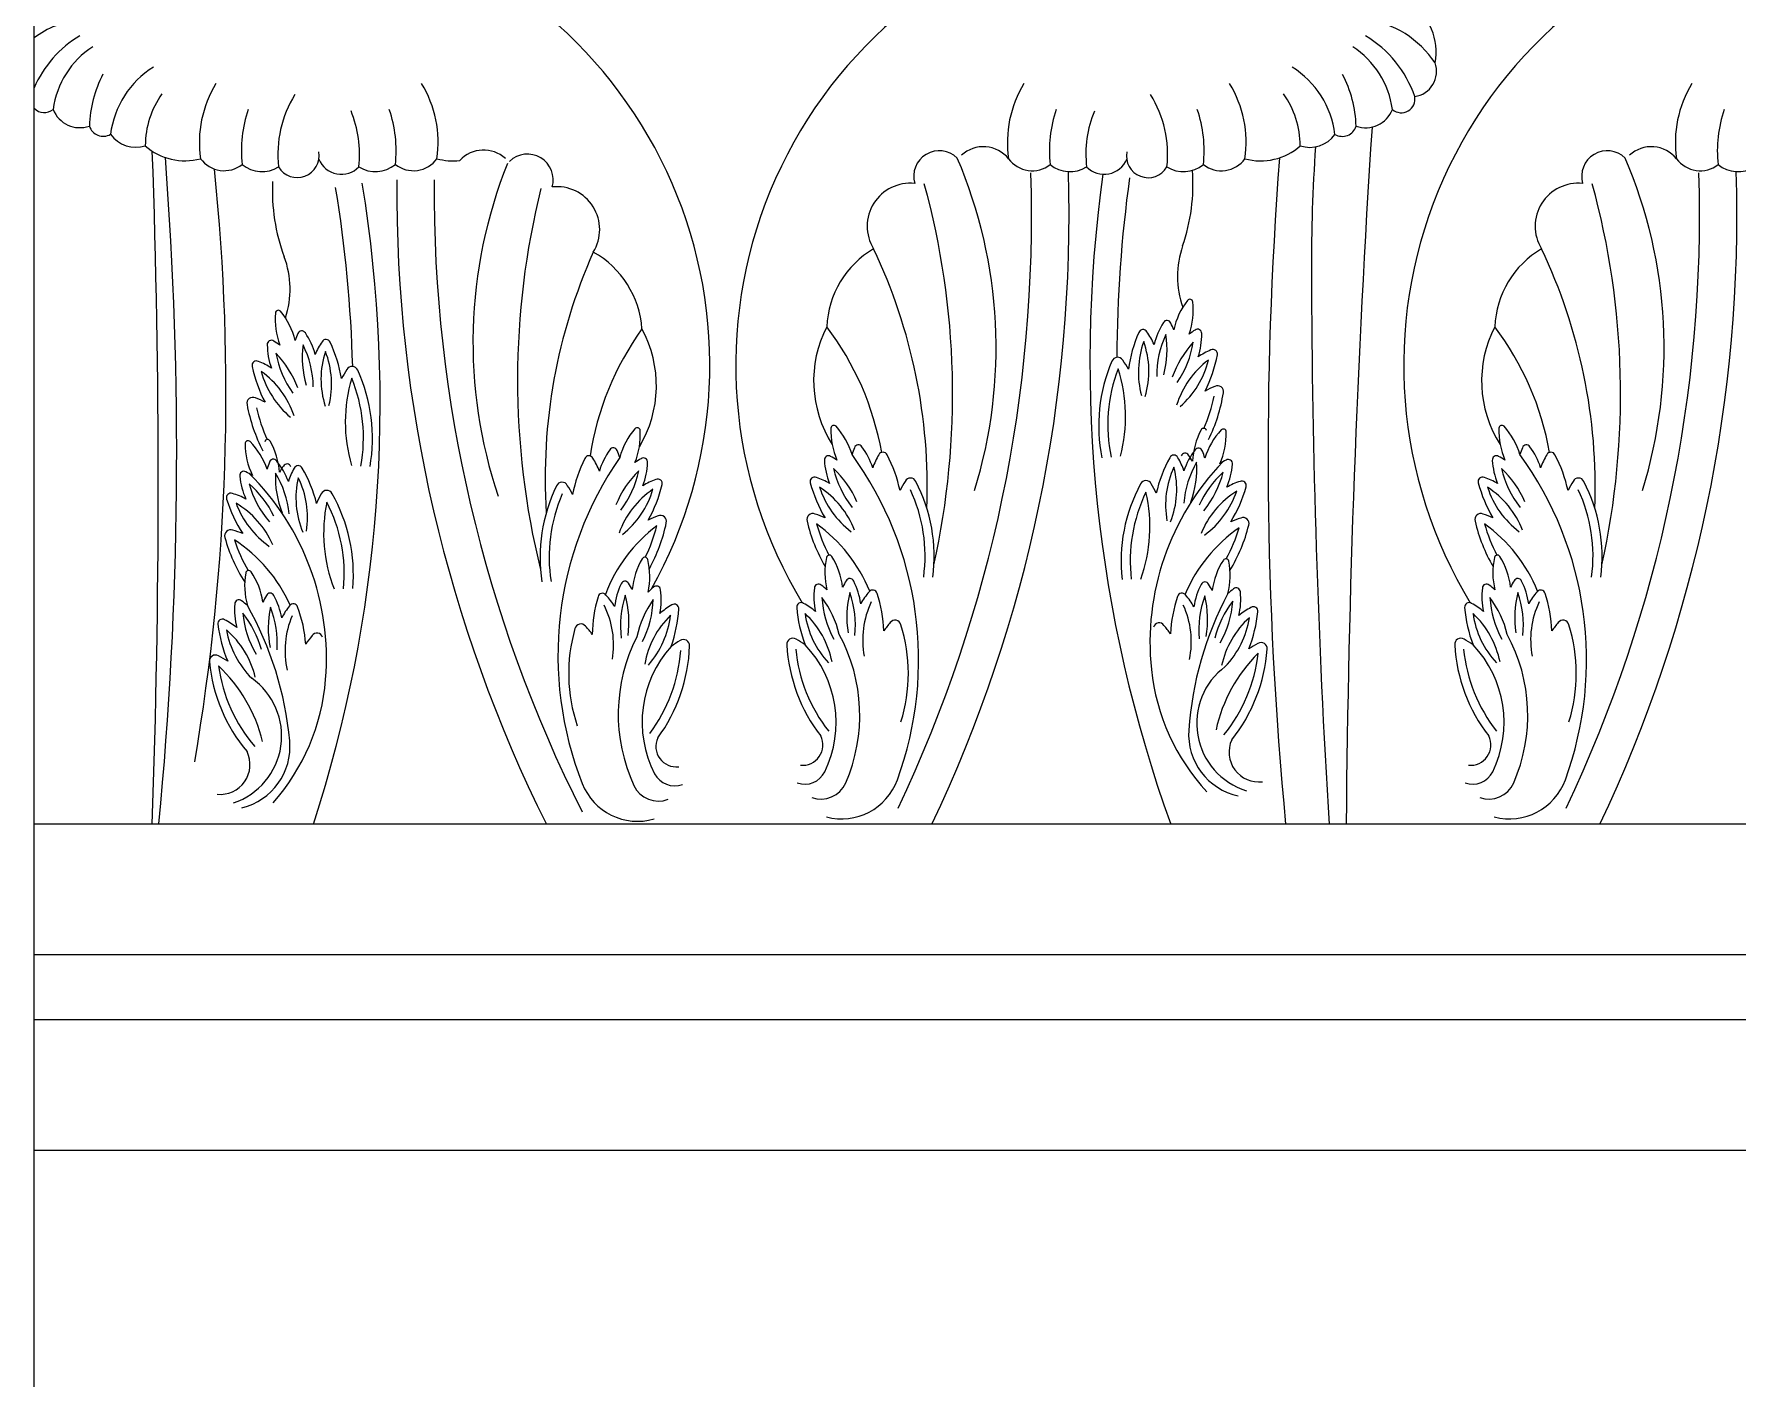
# Model space of a CAD drawing. Header units: millimetres. Extents: x 1155 to 2227, y 540 to 1342.
# Drawn here: x 1344.77 to 1357.83, y 1125.05 to 1135.35 of the extents above; entities that cross this region are included whole.
import ezdxf

# ---------------------------------------------------------------- set-up
doc = ezdxf.new("R2010")
doc.units = ezdxf.units.MM

msp = doc.modelspace()

# ---------------------------------------------------------------- linework, layer by layer
at = {"color": 0}
for p, q in [((1344.7705, 1077.80549), (1344.7705, 1143.30549)), ((1361.7705, 1129.29684), (1344.7705, 1129.29684)), ((1361.7705, 1128.29684), (1344.7705, 1128.29684)), ((1361.7705, 1127.79684), (1344.7705, 1127.79684)), ((1360.7705, 1126.79684), (1344.7705, 1126.79684))]:
    msp.add_line(p, q, dxfattribs=at)
for centre, radius, start, end in [((1346.44838, 1132.81271), 3.50253, 330.719408, 76.143498), ((1353.65205, 1132.81369), 3.50253, 103.872133, 211.314731), ((1358.77256, 1132.81369), 3.50253, 103.872133, 211.314731), ((1355.0786, 1135.21507), 0.43999, 348.837734, 57.468822), ((1345.22653, 1134.70626), 0.76543, 97.857888, 126.568509), ((1354.87317, 1134.70564), 0.76543, 33.66095, 82.134642), ((1345.56497, 1134.59382), 0.86593, 120.776575, 156.558801), ((1354.53472, 1134.59323), 0.86593, 18.800476, 59.215955), ((1345.58523, 1134.68574), 0.67467, 122.725578, 172.478879), ((1354.51448, 1134.68516), 0.67467, 7.513651, 57.266952), ((1346.06345, 1134.49464), 0.71238, 122.052832, 172.874457), ((1354.03623, 1134.49412), 0.71238, 7.118073, 57.939698), ((1355.32769, 1135.06441), 0.19396, 277.930652, 19.733093), ((1346.104, 1134.61979), 0.90971, 152.289906, 178.33493), ((1346.90202, 1134.52112), 0.86437, 148.583109, 188.315462), ((1347.00357, 1134.52112), 0.86437, 351.677068, 31.409422), ((1353.09611, 1134.52072), 0.86437, 148.583109, 188.315462), ((1353.19766, 1134.52071), 0.86437, 351.677068, 31.409422), ((1353.99569, 1134.61928), 0.90971, 1.6576, 27.702624), ((1358.21662, 1134.52072), 0.86437, 148.583109, 188.315462), ((1346.31024, 1134.493), 0.6874, 144.461219, 179.785876), ((1347.50412, 1134.42999), 0.86472, 148.081451, 186.421424), ((1352.59555, 1134.42966), 0.86472, 353.571106, 31.911079), ((1353.78944, 1134.49252), 0.6874, 0.206654, 35.531311), ((1355.25157, 1134.85283), 0.10471, 229.352041, 10.714685), ((1344.84816, 1134.85351), 0.10471, 222.131814, 310.640489), ((1345.12166, 1134.85415), 0.22037, 201.313065, 289.35148), ((1347.32772, 1134.45808), 0.9682, 161.005094, 186.310783), ((1346.40146, 1134.43006), 0.86472, 353.571106, 22.555404), ((1346.57786, 1134.45813), 0.9682, 353.681748, 18.987436), ((1353.52181, 1134.45768), 0.9682, 161.005094, 186.310783), ((1353.69821, 1134.42959), 0.86472, 157.437126, 186.421424), ((1352.77195, 1134.45772), 0.9682, 353.681748, 18.987436), ((1354.97807, 1134.85351), 0.22037, 250.64105, 338.679466), ((1358.64231, 1134.45768), 0.9682, 161.005094, 186.310783), ((1345.30036, 1134.67796), 0.11034, 196.715073, 300.620151), ((1345.54882, 1134.71932), 0.23567, 215.337824, 288.306567), ((1354.55089, 1134.71873), 0.23567, 251.685963, 324.654706), ((1354.79934, 1134.67734), 0.11034, 239.372379, 343.277458), ((1449.21311, 1128.47342), 94.38755, 176.2548623, 179.5003368), ((1345.92587, 1134.83404), 0.4543, 228.162006, 285.428804), ((1273.56543, 1131.88774), 72.15709, 357.9425114, 2.0382012), ((1316.28964, 1132.13805), 29.57412, 354.491109, 4.396039), ((1346.22752, 1134.52767), 0.22358, 216.044479, 308.069224), ((1346.78871, 1134.41797), 0.16695, 210.482511, 10.639893), ((1347.67808, 1134.52758), 0.22358, 231.923306, 323.948051), ((1347.97976, 1134.83391), 0.4543, 254.563726, 276.805607), ((1348.21568, 1134.2142), 0.24816, 47.485274, 137.20075), ((1348.55312, 1134.23433), 0.19672, 343.909503, 134.189151), ((1351.71024, 1134.26007), 0.19672, 45.803379, 196.083027), ((1348.45812, 1132.9485), 3.68744, 342.742766, 23.199498), ((1352.04768, 1134.23989), 0.24816, 38.893736, 132.507256), ((1352.42161, 1134.52727), 0.22358, 216.044479, 308.069224), ((1353.31096, 1134.41755), 0.16695, 169.352637, 329.510019), ((1353.87217, 1134.52717), 0.22358, 231.923306, 323.948051), ((1354.17385, 1134.8335), 0.4543, 254.563726, 311.830525), ((1383.80406, 1132.11958), 29.57412, 175.572268, 185.477536), ((1368.25561, 1133.56606), 13.69335, 176.144135, 180.157895), ((1356.83075, 1134.26007), 0.19672, 45.803379, 196.083027), ((1353.57862, 1132.9485), 3.68744, 342.742766, 23.199498), ((1357.16818, 1134.23989), 0.24816, 38.893736, 132.507256), ((1357.54211, 1134.52727), 0.22358, 216.044479, 308.069224), ((1329.48096, 1132.60072), 16.76067, 350.293361, 5.876246), ((1346.51796, 1134.53794), 0.24079, 230.680474, 301.795727), ((1347.12649, 1134.46463), 0.18785, 202.380377, 315.616994), ((1347.38764, 1134.53788), 0.24079, 238.196804, 309.312056), ((1351.82257, 1132.98891), 3.68744, 158.176731, 198.633462), ((1341.81001, 1133.96478), 10.60765, 334.62864, 1.747899), ((1341.81001, 1133.96478), 10.89432, 334.62864, 1.747899), ((1352.71205, 1134.53753), 0.24079, 230.680474, 301.795727), ((1352.97319, 1134.46425), 0.18785, 224.375536, 337.612153), ((1363.29515, 1132.83884), 10.43086, 172.077132, 199.85191), ((1353.58173, 1134.53748), 0.24079, 238.196804, 309.312056), ((1352.20494, 1134.20064), 1.44966, 340.938395, 4.198587), ((1346.93052, 1133.96478), 10.60765, 334.62864, 1.747899), ((1346.93052, 1133.96478), 10.89432, 334.62864, 1.747899), ((1357.83255, 1134.53753), 0.24079, 230.680474, 301.795727), ((1348.04675, 1134.1507), 1.44966, 177.177641, 200.437833), ((1336.99245, 1132.52294), 10.43086, 341.985157, 9.299096), ((1336.99245, 1132.52294), 10.22434, 1.573494, 9.299096), ((1358.44435, 1134.16457), 10.89432, 179.62833, 206.538839), ((1358.44435, 1134.16457), 10.60765, 179.62833, 206.747588), ((1354.55249, 1132.70071), 6.07603, 166.021809, 193.830123), ((1348.77768, 1133.85291), 0.32882, 328.278671, 96.205767), ((1351.48563, 1133.87868), 0.32882, 83.786763, 211.71386), ((1345.7359, 1132.59482), 6.07603, 347.546106, 15.354419), ((1363.29515, 1132.83884), 10.22434, 172.077132, 179.802735), ((1356.60614, 1133.87868), 0.32882, 83.786763, 211.71386), ((1350.85641, 1132.59482), 6.07603, 347.546106, 15.354419), ((1346.02302, 1133.39656), 0.71002, 341.885623, 20.437833), ((1352.93373, 1131.94907), 4.24526, 155.937232, 183.588274), ((1348.69977, 1133.04085), 0.73241, 3.94843, 60.772691), ((1351.57877, 1133.07543), 0.73241, 120.603537, 177.427798), ((1347.37225, 1131.88227), 4.24526, 357.787954, 25.438997), ((1354.2462, 1133.49532), 0.71002, 160.938395, 199.490605), ((1356.69928, 1133.07543), 0.73241, 120.603537, 177.427798), ((1352.49276, 1131.88227), 4.24526, 357.787954, 25.438997), ((1426.71913, 1133.72718), 72.15709, 180.1578953, 183.5203232), ((1346.64298, 1133.2122), 0.02281, 106.992422, 174.227667), ((1346.64317, 1133.21225), 0.02281, 40.256542, 107.491788), ((1346.22292, 1132.86915), 0.56533, 13.810436, 39.270368), ((1354.05902, 1132.96327), 0.56533, 142.10586, 167.565792), ((1353.63065, 1133.29618), 0.02281, 73.884441, 141.119686), ((1353.09141, 1133.23827), 0.56533, 340.702455, 6.162387), ((1353.63084, 1133.29612), 0.02281, 7.148561, 74.383807), ((1347.18365, 1133.16732), 0.56533, 175.213842, 200.673773), ((1351.24523, 1131.78149), 2.23809, 144.180656, 171.328305), ((1348.63508, 1132.65727), 0.90607, 328.849147, 28.620901), ((1351.65265, 1132.69351), 0.90607, 152.755327, 212.527082), ((1349.06429, 1131.75529), 2.23809, 10.047923, 37.195572), ((1353.87852, 1132.84907), 0.53677, 147.171947, 166.658858), ((1353.45505, 1133.12512), 0.03136, 21.494651, 151.557605), ((1353.07705, 1132.92656), 0.45817, 20.230402, 27.288401), ((1353.69023, 1133.05828), 0.03136, 356.710642, 126.773596), ((1356.77316, 1132.69351), 0.90607, 152.755327, 212.527082), ((1354.1848, 1131.75529), 2.23809, 10.047923, 37.195572), ((1346.58932, 1132.973), 0.03136, 54.602633, 184.665587), ((1347.09483, 1132.97307), 0.53677, 180.279928, 199.76684), ((1346.38116, 1132.6002), 0.45817, 53.338383, 60.396383), ((1347.20549, 1132.85604), 0.45817, 154.087827, 161.145826), ((1346.82283, 1133.04547), 0.03136, 29.818623, 159.881577), ((1347.58183, 1132.87464), 0.75554, 172.774338, 196.434653), ((1346.16382, 1132.63565), 0.74727, 1.038559, 26.550586), ((1346.40611, 1132.75932), 0.53677, 14.71737, 34.204281), ((1347.38923, 1132.70978), 0.49982, 145.377383, 158.164433), ((1347.0079, 1132.97727), 0.03421, 21.108179, 151.171133), ((1346.08888, 1132.54053), 1.05163, 9.31702, 25.278002), ((1354.20092, 1132.63796), 1.05163, 156.098227, 172.059209), ((1353.92501, 1132.76039), 0.68897, 160.144187, 195.111926), ((1353.27168, 1133.0525), 0.03421, 30.205095, 160.268049), ((1352.64305, 1132.76758), 0.67331, 343.368614, 19.687091), ((1352.89688, 1132.77593), 0.49982, 23.211795, 35.998845), ((1354.12371, 1132.73125), 0.74727, 154.825642, 180.337669), ((1352.70037, 1132.93611), 0.75554, 344.941576, 8.601891), ((1354.22389, 1132.46595), 0.77193, 137.281648, 160.688561), ((1352.91368, 1133.10772), 0.7524, 325.544636, 350.969297), ((1353.90729, 1132.6906), 0.45817, 120.979846, 128.037845), ((1353.18487, 1133.04621), 0.53677, 341.609389, 1.0963), ((1346.47539, 1132.812), 0.03421, 63.313076, 193.37603), ((1346.31251, 1132.37562), 0.49982, 56.319776, 69.106826), ((1346.07005, 1132.36802), 0.77193, 20.687667, 44.094581), ((1347.36446, 1133.04107), 0.7524, 190.406932, 215.831593), ((1347.64319, 1132.70753), 0.67331, 161.689137, 198.007615), ((1346.36177, 1132.66956), 0.68897, 346.264303, 21.232042), ((1354.17782, 1132.35123), 1.24608, 156.697529, 191.454661), ((1353.07632, 1132.82876), 0.04562, 30.205095, 160.268049), ((1352.57659, 1132.46), 0.66642, 29.01497, 35.998845), ((1354.18604, 1132.30431), 0.6872, 126.953808, 162.900287), ((1353.093, 1133.02169), 0.70041, 311.423814, 346.102416), ((1353.98131, 1132.46772), 0.49982, 112.269402, 125.056452), ((1352.80548, 1133.08676), 1.05396, 333.460495, 349.403797), ((1353.808, 1132.90007), 0.03421, 348.000198, 118.063152), ((1347.47314, 1133.02272), 1.05396, 191.972431, 207.915733), ((1347.18726, 1132.95076), 0.70041, 195.273813, 229.952415), ((1346.11177, 1132.20733), 0.6872, 18.475941, 54.422421), ((1347.71701, 1132.40164), 0.66642, 145.377383, 152.361258), ((1348.32963, 1132.3773), 1.17348, 163.306027, 196.381033), ((1347.20857, 1132.75828), 0.04562, 21.108179, 151.171133), ((1346.09313, 1132.25862), 1.20222, 349.577502, 22.278449), ((1346.11886, 1132.25444), 1.24608, 349.921567, 24.6787), ((1354.20344, 1132.35603), 1.20222, 159.09778, 191.798727), ((1351.96474, 1132.42096), 1.17348, 344.995195, 18.070202), ((1346.4474, 1132.52205), 0.04562, 63.313076, 193.37603), ((1352.63335, 1132.81527), 1.20715, 336.299282, 348.554398), ((1354.07404, 1132.03441), 0.66642, 112.269402, 119.253277), ((1352.65277, 1132.79674), 1.25016, 333.783075, 351.009886), ((1353.84295, 1132.61087), 0.04562, 348.000198, 118.063152), ((1347.63277, 1132.73645), 1.25016, 190.366342, 207.593153), ((1346.23022, 1131.9402), 0.66642, 62.122951, 69.106826), ((1347.65174, 1132.75543), 1.20715, 192.82183, 205.076946), ((1349.80592, 1131.95895), 0.56533, 139.3517, 164.811632), ((1348.85264, 1132.28013), 0.56533, 337.948295, 3.408227), ((1349.39404, 1132.31206), 0.02281, 71.13028, 138.365526), ((1349.39423, 1132.31199), 0.02281, 4.394401, 71.629646), ((1351.44421, 1132.31126), 0.56533, 177.968002, 203.427934), ((1350.90201, 1132.3301), 0.02281, 109.746582, 176.981828), ((1350.9022, 1132.33017), 0.02281, 43.010703, 110.245948), ((1350.49892, 1131.96727), 0.56533, 16.564597, 42.024528), ((1354.21652, 1132.05384), 0.56533, 152.10586, 177.565792), ((1353.73684, 1132.30731), 0.02281, 83.884441, 151.119686), ((1353.73704, 1132.30729), 0.02281, 17.148561, 84.383807), ((1354.2845, 1131.93312), 0.56533, 137.10586, 162.565792), ((1353.88678, 1132.3021), 0.02281, 68.884441, 136.119686), ((1353.88696, 1132.30203), 0.02281, 2.148561, 69.383807), ((1356.56472, 1132.31126), 0.56533, 177.968002, 203.427934), ((1356.02252, 1132.3301), 0.02281, 109.746582, 176.981828), ((1356.02271, 1132.33017), 0.02281, 43.010703, 110.245948), ((1355.61943, 1131.96727), 0.56533, 16.564597, 42.024528), ((1346.41081, 1132.21224), 0.02281, 111.992422, 179.227667), ((1346.95333, 1132.21465), 0.56533, 180.213842, 205.673773), ((1346.411, 1132.21231), 0.02281, 45.256542, 112.491788), ((1346.02225, 1131.83389), 0.56533, 18.810436, 44.270368), ((1346.56056, 1132.2211), 0.02281, 96.992422, 164.227667), ((1346.56076, 1132.22112), 0.02281, 30.256542, 97.491788), ((1346.08731, 1131.95621), 0.56533, 3.810436, 29.270368), ((1349.21042, 1132.14964), 0.03136, 18.740491, 148.803445), ((1351.48098, 1132.00139), 0.45817, 156.841987, 163.899987), ((1351.08967, 1132.17221), 0.03136, 32.572783, 162.635737), ((1350.68718, 1131.86637), 0.53677, 17.47153, 36.958442), ((1353.69694, 1132.147), 0.03136, 16.494651, 146.557605), ((1353.34454, 1132.29141), 0.56533, 335.702455, 1.162387), ((1356.60149, 1132.00139), 0.45817, 156.841987, 163.899987), ((1356.21017, 1132.17221), 0.03136, 32.572783, 162.635737), ((1355.80769, 1131.86637), 0.53677, 17.47153, 36.958442), ((1347.00222, 1131.90646), 0.45817, 159.087827, 166.145826), ((1346.60451, 1132.06182), 0.03136, 34.818623, 164.881577), ((1346.21432, 1131.74044), 0.53677, 19.71737, 39.204281), ((1346.70873, 1132.02567), 0.03136, 19.818623, 149.881577), ((1346.79481, 1132.01001), 0.03421, 26.108179, 156.171133), ((1351.46015, 1130.58779), 2.67345, 145.369695, 201.491396), ((1349.93202, 1131.6272), 1.05163, 153.344066, 169.305048), ((1349.02377, 1132.08591), 0.03421, 27.450935, 157.513889), ((1348.63612, 1131.82767), 0.49982, 20.457635, 33.244685), ((1349.62014, 1131.85355), 0.53677, 144.417787, 163.904698), ((1348.82332, 1131.96947), 0.45817, 17.476242, 24.534241), ((1349.64126, 1131.69388), 0.45817, 118.225685, 125.283685), ((1349.44212, 1132.07157), 0.03136, 353.956481, 124.019435), ((1348.93676, 1132.0838), 0.53677, 338.855228, 358.34214), ((1350.85991, 1132.0886), 0.03136, 57.356793, 187.419747), ((1351.36482, 1132.11296), 0.53677, 183.034089, 202.521), ((1350.6699, 1131.70624), 0.45817, 56.092544, 63.150543), ((1348.8781, 1130.55678), 2.67345, 339.884833, 36.006533), ((1351.67154, 1131.86413), 0.49982, 148.131544, 160.918594), ((1351.27779, 1132.11298), 0.03421, 23.86234, 153.925294), ((1350.38083, 1131.63259), 1.05163, 12.07118, 28.032162), ((1355.31878, 1130.68911), 1.9938, 136.026944, 185.959917), ((1354.3975, 1131.59669), 1.05163, 151.098227, 167.059209), ((1353.50793, 1132.09063), 0.03421, 25.205095, 155.268049), ((1353.11046, 1131.84779), 0.49982, 18.211795, 30.998845), ((1353.59361, 1132.10836), 0.03136, 31.494651, 161.557605), ((1354.32872, 1131.69635), 0.74727, 149.825642, 175.337669), ((1354.09474, 1131.83509), 0.53677, 142.171947, 161.658858), ((1353.25584, 1131.84718), 0.45817, 30.230402, 37.288401), ((1352.92865, 1132.02449), 0.75554, 339.941576, 3.601891), ((1353.30307, 1131.98214), 0.45817, 15.230402, 22.288401), ((1354.10959, 1131.67471), 0.45817, 115.979846, 123.037845), ((1353.9254, 1132.05992), 0.03136, 351.710642, 121.773596), ((1353.42091, 1132.09194), 0.53677, 336.609389, 356.0963), ((1355.98042, 1132.0886), 0.03136, 57.356793, 187.419747), ((1356.48533, 1132.11296), 0.53677, 183.034089, 202.521), ((1355.7904, 1131.70624), 0.45817, 56.092544, 63.150543), ((1353.99861, 1130.55678), 2.67345, 339.884833, 36.006533), ((1356.79204, 1131.86413), 0.49982, 148.131544, 160.918594), ((1356.3983, 1132.11298), 0.03421, 23.86234, 153.925294), ((1355.50133, 1131.63259), 1.05163, 12.07118, 28.032162), ((1346.37821, 1131.96927), 0.03136, 59.602633, 189.665587), ((1346.88178, 1132.0134), 0.53677, 185.279928, 204.76684), ((1346.20332, 1131.57975), 0.45817, 58.338383, 65.396383), ((1345.01815, 1130.56539), 1.9938, 355.416312, 45.349284), ((1347.37551, 1131.95779), 0.75554, 177.774338, 201.434653), ((1345.98373, 1131.59612), 0.74727, 6.038559, 31.550586), ((1347.05268, 1131.77267), 0.45817, 144.087827, 151.145826), ((1347.19801, 1131.77678), 0.49982, 150.377383, 163.164433), ((1347.45119, 1131.79666), 0.67331, 166.689137, 203.007615), ((1346.17796, 1131.64715), 0.68897, 351.264303, 26.232042), ((1345.91736, 1131.49484), 1.05163, 14.31702, 30.278002), ((1348.81789, 1131.87181), 0.04562, 27.450935, 157.513889), ((1349.9467, 1131.45428), 0.77193, 134.527487, 157.934401), ((1348.66884, 1132.15827), 0.7524, 322.790476, 348.215137), ((1349.70449, 1131.46771), 0.49982, 109.515242, 122.302292), ((1349.55215, 1131.90788), 0.03421, 345.246038, 115.308992), ((1350.75385, 1131.92232), 0.03421, 66.067237, 196.130191), ((1351.74031, 1132.18074), 1.05396, 194.726591, 210.669893), ((1350.61212, 1131.47861), 0.49982, 59.073937, 71.860987), ((1350.3703, 1131.45937), 0.77193, 23.441828, 46.848741), ((1351.63088, 1132.19385), 0.7524, 193.161092, 218.585753), ((1352.01375, 1131.57209), 0.66642, 148.131544, 155.115419), ((1351.48876, 1131.90389), 0.04562, 23.86234, 153.925294), ((1350.42452, 1131.34826), 1.24608, 352.675728, 27.43286), ((1353.29382, 1131.88477), 0.04562, 25.205095, 155.268049), ((1354.13332, 1131.7427), 0.68897, 155.144187, 190.111926), ((1352.85686, 1131.86159), 0.67331, 338.368614, 14.687091), ((1354.4054, 1131.42332), 0.77193, 132.281648, 155.688561), ((1353.15611, 1132.17685), 0.7524, 320.544636, 345.969297), ((1354.1639, 1131.44623), 0.49982, 107.269402, 120.056452), ((1354.02892, 1131.89204), 0.03421, 343.000198, 113.063152), ((1355.87435, 1131.92232), 0.03421, 66.067237, 196.130191), ((1356.86082, 1132.18074), 1.05396, 194.726591, 210.669893), ((1355.73263, 1131.47861), 0.49982, 59.073937, 71.860987), ((1355.49081, 1131.45937), 0.77193, 23.441828, 46.848741), ((1356.75139, 1132.19385), 0.7524, 193.161092, 218.585753), ((1357.13426, 1131.57209), 0.66642, 148.131544, 155.115419), ((1356.60926, 1131.90389), 0.04562, 23.86234, 153.925294), ((1355.54502, 1131.34826), 1.24608, 352.675728, 27.43286), ((1346.27874, 1131.79896), 0.03421, 68.313076, 198.37603), ((1347.25432, 1132.09583), 1.05396, 196.972431, 212.915733), ((1346.15451, 1131.35004), 0.49982, 61.319776, 74.106826), ((1347.14446, 1132.10465), 0.7524, 195.406932, 220.831593), ((1345.91363, 1131.32133), 0.77193, 25.687667, 49.094581), ((1347.5514, 1131.49837), 0.66642, 150.377383, 157.361258), ((1347.01381, 1131.80934), 0.04562, 26.108179, 156.171133), ((1345.97216, 1131.21244), 1.24608, 354.921567, 29.6787), ((1349.89517, 1131.34191), 1.24608, 153.943368, 188.700501), ((1349.92099, 1131.34547), 1.20222, 156.34362, 189.044566), ((1348.30102, 1131.5275), 0.66642, 26.26081, 33.244685), ((1349.90113, 1131.29464), 0.6872, 124.199647, 160.146127), ((1348.84382, 1132.06372), 0.70041, 308.669653, 343.348256), ((1348.55976, 1132.14254), 1.05396, 330.706335, 346.649637), ((1350.4197, 1131.30087), 0.6872, 21.230101, 57.176581), ((1351.45822, 1132.09512), 0.70041, 198.027973, 232.706575), ((1350.39862, 1131.35121), 1.20222, 352.331662, 25.032609), ((1354.3495, 1131.31306), 1.24608, 151.697529, 186.454661), ((1354.37544, 1131.31561), 1.20222, 154.09778, 186.798727), ((1352.15092, 1131.5754), 1.17348, 339.995195, 13.070202), ((1352.76385, 1131.56097), 0.66642, 24.01497, 30.998845), ((1354.3536, 1131.2656), 0.6872, 121.953808, 157.900287), ((1353.32725, 1132.07552), 0.70041, 306.423814, 341.102416), ((1353.04649, 1132.1654), 1.05396, 328.460495, 344.403797), ((1355.5402, 1131.30087), 0.6872, 21.230101, 57.176581), ((1356.57873, 1132.09512), 0.70041, 198.027973, 232.706575), ((1355.51912, 1131.35121), 1.20222, 352.331662, 25.032609), ((1346.9758, 1131.99923), 0.70041, 200.273813, 234.952415), ((1345.9692, 1131.1649), 0.6872, 23.475941, 59.422421), ((1348.16381, 1131.52752), 1.17348, 168.306027, 201.381033), ((1345.94616, 1131.21437), 1.20222, 354.577502, 27.278449), ((1349.77628, 1131.03044), 0.66642, 109.515242, 116.499117), ((1349.57316, 1131.61734), 0.04562, 345.246038, 115.308992), ((1350.73982, 1131.63135), 0.04562, 66.067237, 196.130191), ((1350.55085, 1131.03974), 0.66642, 64.877112, 71.860987), ((1355.86032, 1131.63135), 0.04562, 66.067237, 196.130191), ((1355.67136, 1131.03974), 0.66642, 64.877112, 71.860987), ((1346.27612, 1131.50767), 0.04562, 68.313076, 198.37603), ((1346.11048, 1130.90911), 0.66642, 67.122951, 74.106826), ((1350.25442, 1130.63948), 1.18084, 126.922215, 159.259502), ((1348.37478, 1131.87962), 1.20715, 333.545122, 345.800238), ((1348.39329, 1131.86019), 1.25016, 331.028915, 348.255726), ((1351.91352, 1131.90246), 1.25016, 193.120502, 210.347314), ((1350.08224, 1130.63741), 1.18084, 22.116726, 54.454013), ((1351.93155, 1131.92234), 1.20715, 195.57599, 207.831107), ((1354.68095, 1130.59709), 1.18084, 124.676376, 157.013663), ((1352.85136, 1131.90994), 1.20715, 331.299282, 343.554398), ((1352.86909, 1131.88979), 1.25016, 328.783075, 346.009886), ((1354.2185, 1131.00649), 0.66642, 107.269402, 114.253277), ((1354.03854, 1131.6009), 0.04562, 343.000198, 113.063152), ((1357.03402, 1131.90246), 1.25016, 193.120502, 210.347314), ((1355.20275, 1130.63741), 1.18084, 22.116726, 54.454013), ((1357.05205, 1131.92234), 1.20715, 195.57599, 207.831107), ((1347.4383, 1131.82456), 1.25016, 195.366342, 212.593153), ((1347.45554, 1131.84513), 1.20715, 197.82183, 210.076946), ((1345.658, 1130.48872), 1.18084, 24.362566, 56.699853), ((1349.91953, 1131.043), 0.56533, 149.3517, 174.811632), ((1349.45259, 1131.31923), 0.02281, 81.13028, 148.365526), ((1349.45279, 1131.3192), 0.02281, 14.394401, 81.629646), ((1348.92496, 1131.19378), 0.56533, 347.948295, 13.408227), ((1351.398, 1131.22348), 0.56533, 167.968002, 193.427934), ((1350.86731, 1131.33619), 0.02281, 99.746582, 166.981828), ((1350.86751, 1131.33622), 0.02281, 33.010703, 100.245948), ((1350.40734, 1131.04886), 0.56533, 6.564597, 32.024528), ((1354.36214, 1131.01343), 0.56533, 147.10586, 172.565792), ((1353.90638, 1131.30774), 0.02281, 78.884441, 146.119686), ((1353.90658, 1131.3077), 0.02281, 12.148561, 79.383807), ((1353.37424, 1131.20306), 0.56533, 345.702455, 11.162387), ((1356.51851, 1131.22348), 0.56533, 167.968002, 193.427934), ((1355.98782, 1131.33619), 0.02281, 99.746582, 166.981828), ((1355.98802, 1131.33622), 0.02281, 33.010703, 100.245948), ((1355.52784, 1131.04886), 0.56533, 6.564597, 32.024528), ((1346.94978, 1131.1259), 0.56533, 170.213842, 195.673773), ((1346.41509, 1131.21772), 0.02281, 101.992422, 169.227667), ((1346.41528, 1131.21777), 0.02281, 35.256542, 102.491788), ((1345.96672, 1130.9126), 0.56533, 8.810436, 34.270368), ((1349.75488, 1130.90695), 0.53677, 154.417787, 173.904698), ((1349.29997, 1131.12739), 0.03136, 28.740491, 158.803445), ((1348.95004, 1130.88274), 0.45817, 27.476242, 34.534241), ((1350.78391, 1131.10567), 0.03136, 47.356793, 177.419747), ((1350.53039, 1130.76211), 0.45817, 46.092544, 53.150543), ((1351.3804, 1130.91193), 0.45817, 146.841987, 153.899987), ((1351.0247, 1131.14811), 0.03136, 22.572783, 152.635737), ((1350.57522, 1130.91681), 0.53677, 7.47153, 26.958442), ((1354.19227, 1130.88393), 0.53677, 152.171947, 171.658858), ((1353.74636, 1131.12203), 0.03136, 26.494651, 156.557605), ((1353.3871, 1130.89128), 0.45817, 25.230402, 32.288401), ((1355.90442, 1131.10567), 0.03136, 47.356793, 177.419747), ((1355.6509, 1130.76211), 0.45817, 46.092544, 53.150543), ((1356.50091, 1130.91193), 0.45817, 146.841987, 153.899987), ((1356.1452, 1131.14811), 0.03136, 22.572783, 152.635737), ((1355.69572, 1130.91681), 0.53677, 7.47153, 26.958442), ((1346.34078, 1130.98411), 0.03136, 49.602633, 179.665587), ((1346.10092, 1130.63088), 0.45817, 48.338383, 55.396383), ((1346.94441, 1130.8139), 0.45817, 149.087827, 156.145826), ((1346.57972, 1131.03596), 0.03136, 24.818623, 154.881577), ((1346.13965, 1130.78722), 0.53677, 9.71737, 29.204281), ((1350.10132, 1130.73819), 1.05163, 163.344066, 179.305048), ((1349.12722, 1131.03222), 0.03421, 37.450935, 167.513889), ((1348.7903, 1130.71059), 0.49982, 30.457635, 43.244685), ((1350.01297, 1130.821), 0.74727, 162.071482, 187.583509), ((1348.57515, 1130.84471), 0.75554, 352.187415, 15.84773), ((1350.14581, 1130.57045), 0.77193, 144.527487, 167.934401), ((1348.76512, 1131.04185), 0.7524, 332.790476, 358.215137), ((1349.8034, 1130.75337), 0.45817, 128.225685, 135.283685), ((1349.5417, 1131.09075), 0.03136, 3.956481, 134.019435), ((1349.0419, 1131.01503), 0.53677, 348.855228, 8.34214), ((1351.28539, 1131.04198), 0.53677, 173.034089, 192.521), ((1350.19248, 1130.57101), 0.77193, 13.441828, 36.848741), ((1351.56145, 1131.07543), 0.7524, 183.161092, 208.585753), ((1351.75609, 1130.88291), 0.75554, 165.528498, 189.188813), ((1350.31926, 1130.82468), 0.74727, 353.792719, 19.304746), ((1351.54423, 1130.74367), 0.49982, 138.131544, 150.918594), ((1351.79587, 1130.7094), 0.67331, 154.443297, 190.761775), ((1351.19968, 1131.05711), 0.03421, 13.86234, 143.925294), ((1350.23292, 1130.73977), 1.05163, 2.07118, 18.032162), ((1354.53184, 1130.70173), 1.05163, 161.098227, 177.059209), ((1353.57001, 1131.0337), 0.03421, 35.205095, 165.268049), ((1353.22074, 1130.72552), 0.49982, 28.211795, 40.998845), ((1356.21546, 1129.84029), 2.59919, 151.927279, 176.08763), ((1354.4468, 1130.78793), 0.74727, 159.825642, 185.337669), ((1353.01102, 1130.86797), 0.75554, 349.941576, 13.601891), ((1354.56972, 1130.53237), 0.77193, 142.281648, 165.688561), ((1353.20856, 1131.05751), 0.7524, 330.544636, 355.969297), ((1354.23475, 1130.72857), 0.45817, 125.979846, 133.037845), ((1353.98647, 1131.07594), 0.03136, 1.710642, 131.773596), ((1353.48408, 1131.01987), 0.53677, 346.609389, 6.0963), ((1356.40589, 1131.04198), 0.53677, 173.034089, 192.521), ((1355.31299, 1130.57101), 0.77193, 13.441828, 36.848741), ((1356.68195, 1131.07543), 0.7524, 183.161092, 208.585753), ((1356.8766, 1130.88291), 0.75554, 165.528498, 189.188813), ((1355.43977, 1130.82468), 0.74727, 353.792719, 19.304746), ((1356.66474, 1130.74367), 0.49982, 138.131544, 150.918594), ((1356.91638, 1130.7094), 0.67331, 154.443297, 190.761775), ((1356.32019, 1131.05711), 0.03421, 13.86234, 143.925294), ((1355.35343, 1130.73977), 1.05163, 2.07118, 18.032162), ((1346.21326, 1130.83366), 0.03421, 58.313076, 188.37603), ((1346.84437, 1130.94013), 0.53677, 175.279928, 194.76684), ((1345.77076, 1130.42669), 0.77193, 15.687667, 39.094581), ((1347.11891, 1130.98437), 0.7524, 185.406932, 210.831593), ((1344.14211, 1129.69528), 2.59919, 5.288598, 29.448949), ((1347.32095, 1130.79963), 0.75554, 167.774338, 191.434653), ((1345.8875, 1130.68513), 0.74727, 356.038559, 21.550586), ((1347.1147, 1130.65218), 0.49982, 140.377383, 153.164433), ((1347.3675, 1130.6278), 0.67331, 156.689137, 193.007615), ((1346.75814, 1130.95189), 0.03421, 16.108179, 146.171133), ((1345.80456, 1130.59691), 1.05163, 4.31702, 20.278002), ((1348.53955, 1130.67029), 0.67331, 350.614453, 26.932931), ((1350.12865, 1130.40533), 0.6872, 134.199647, 170.146127), ((1348.95386, 1130.97912), 0.70041, 318.669653, 353.348256), ((1349.90494, 1130.54162), 0.49982, 119.515242, 132.302292), ((1348.66042, 1131.00741), 1.05396, 340.706335, 356.649637), ((1349.67848, 1130.94865), 0.03421, 355.246038, 125.308992), ((1350.65059, 1130.96033), 0.03421, 56.067237, 186.130191), ((1351.66694, 1131.04352), 1.05396, 184.726591, 200.669893), ((1350.43396, 1130.54797), 0.49982, 49.073937, 61.860987), ((1351.37427, 1131.00819), 0.70041, 188.027973, 222.706575), ((1350.2136, 1130.40635), 0.6872, 11.230101, 47.176581), ((1352.96861, 1130.69508), 0.67331, 348.368614, 24.687091), ((1354.5461, 1130.36805), 0.6872, 131.953808, 167.900287), ((1353.3947, 1130.98744), 0.70041, 316.423814, 351.102416), ((1354.32791, 1130.513), 0.49982, 117.269402, 130.056452), ((1353.1026, 1131.0272), 1.05396, 338.460495, 354.403797), ((1354.11757, 1130.92859), 0.03421, 353.000198, 123.063152), ((1355.77109, 1130.96033), 0.03421, 56.067237, 186.130191), ((1356.78745, 1131.04352), 1.05396, 184.726591, 200.669893), ((1355.55447, 1130.54797), 0.49982, 49.073937, 61.860987), ((1356.49477, 1131.00819), 0.70041, 188.027973, 222.706575), ((1355.33411, 1130.40635), 0.6872, 11.230101, 47.176581), ((1347.22557, 1130.95662), 1.05396, 186.972431, 202.915733), ((1346.01296, 1130.41313), 0.49982, 51.319776, 64.106826), ((1346.93451, 1130.90985), 0.70041, 190.273813, 224.952415), ((1345.79831, 1130.26298), 0.6872, 13.475941, 49.422421), ((1347.41439, 1130.31664), 0.66642, 140.377383, 147.361258), ((1346.93896, 1130.71624), 0.04562, 16.108179, 146.171133), ((1350.11457, 1130.45084), 1.24608, 163.943368, 198.700501), ((1348.96164, 1130.78562), 0.04562, 37.450935, 167.513889), ((1348.51241, 1130.35679), 0.66642, 36.26081, 43.244685), ((1349.80086, 1130.13106), 1.29951, 336.489413, 28.466097), ((1351.83053, 1130.39664), 0.66642, 138.131544, 145.115419), ((1351.37113, 1130.81456), 0.04562, 13.86234, 143.925294), ((1350.22658, 1130.45218), 1.24608, 342.675728, 17.43286), ((1353.3949, 1130.79378), 0.04562, 35.205095, 165.268049), ((1352.92921, 1130.38288), 0.66642, 34.01497, 40.998845), ((1354.92137, 1130.13106), 1.29951, 336.489413, 28.466097), ((1356.95104, 1130.39664), 0.66642, 138.131544, 145.115419), ((1356.49164, 1130.81456), 0.04562, 13.86234, 143.925294), ((1355.34708, 1130.45218), 1.24608, 342.675728, 17.43286), ((1350.54788, 1130.14003), 1.29951, 152.910131, 204.886816), ((1350.29299, 1130.07975), 0.8617, 137.746045, 207.372089), ((1348.52391, 1130.71637), 1.20715, 323.166569, 355.800238), ((1348.54551, 1130.70044), 1.25016, 323.5558, 358.255726), ((1350.05158, 1130.12346), 0.66642, 119.515242, 126.499117), ((1349.74963, 1130.66617), 0.04562, 355.246038, 125.308992), ((1350.58624, 1130.67622), 0.04562, 56.067237, 186.130191), ((1351.78919, 1130.7394), 1.25016, 183.120502, 217.820428), ((1351.8104, 1130.75584), 1.20715, 185.57599, 218.209659), ((1350.29741, 1130.12641), 0.66642, 54.877112, 61.860987), ((1350.05712, 1130.07692), 0.8617, 334.004139, 43.630184), ((1354.98456, 1129.76654), 1.18084, 134.676376, 167.647409), ((1352.95479, 1130.74174), 1.20715, 320.920729, 353.554398), ((1352.97575, 1130.72497), 1.25016, 321.309961, 356.009886), ((1354.45805, 1130.08941), 0.66642, 117.269402, 124.253277), ((1354.1776, 1130.64354), 0.04562, 353.000198, 123.063152), ((1355.70675, 1130.67622), 0.04562, 56.067237, 186.130191), ((1356.9097, 1130.7394), 1.25016, 183.120502, 217.820428), ((1356.93091, 1130.75584), 1.20715, 185.57599, 218.209659), ((1355.41792, 1130.12641), 0.66642, 54.877112, 61.860987), ((1355.17763, 1130.07692), 0.8617, 334.004139, 43.630184), ((1346.1601, 1130.54725), 0.04562, 58.313076, 188.37603), ((1347.35964, 1130.65752), 1.25016, 185.366342, 220.066268), ((1345.89303, 1129.98654), 0.66642, 57.122951, 64.106826), ((1345.37443, 1129.65112), 1.18084, 13.728819, 46.699853), ((1347.38019, 1130.67478), 1.20715, 187.82183, 220.455499), ((1354.94884, 1130.65049), 1.62184, 185.959917, 222.949241), ((1354.22423, 1130.06989), 0.54106, 126.535467, 252.752463), ((1346.12726, 1129.97265), 0.54106, 288.623766, 54.840761), ((1345.38891, 1130.53567), 1.62184, 318.426987, 355.416312), ((1349.69318, 1129.89259), 0.15625, 155.333169, 276.968058), ((1350.66126, 1129.90421), 0.15625, 264.40817, 26.04306), ((1354.10213, 1129.98482), 0.48092, 176.08763, 257.96292), ((1355.78176, 1129.90421), 0.15625, 264.40817, 26.04306), ((1346.1981, 1129.75313), 0.22778, 264.045395, 25.958529), ((1346.25136, 1129.89053), 0.48092, 283.413308, 5.288598), ((1354.15867, 1129.84874), 0.22778, 155.4177, 277.330833), ((1350.67779, 1129.77425), 0.17117, 250.721823, 334.004139), ((1355.79829, 1129.77425), 0.17117, 250.721823, 334.004139), ((1349.39716, 1129.77552), 0.4563, 201.491396, 286.105238), ((1349.55596, 1129.67987), 0.20606, 204.886816, 291.503542), ((1349.67978, 1129.76227), 0.17117, 207.372089, 290.654405), ((1350.80354, 1129.69486), 0.20606, 249.872686, 336.489413), ((1350.96001, 1129.79429), 0.4563, 255.270991, 339.884833), ((1355.92405, 1129.69486), 0.20606, 249.872686, 336.489413), ((1356.08051, 1129.79429), 0.4563, 255.270991, 339.884833)]:
    msp.add_arc(centre, radius, start, end, dxfattribs=at)

doc.saveas('drawing.dxf')
